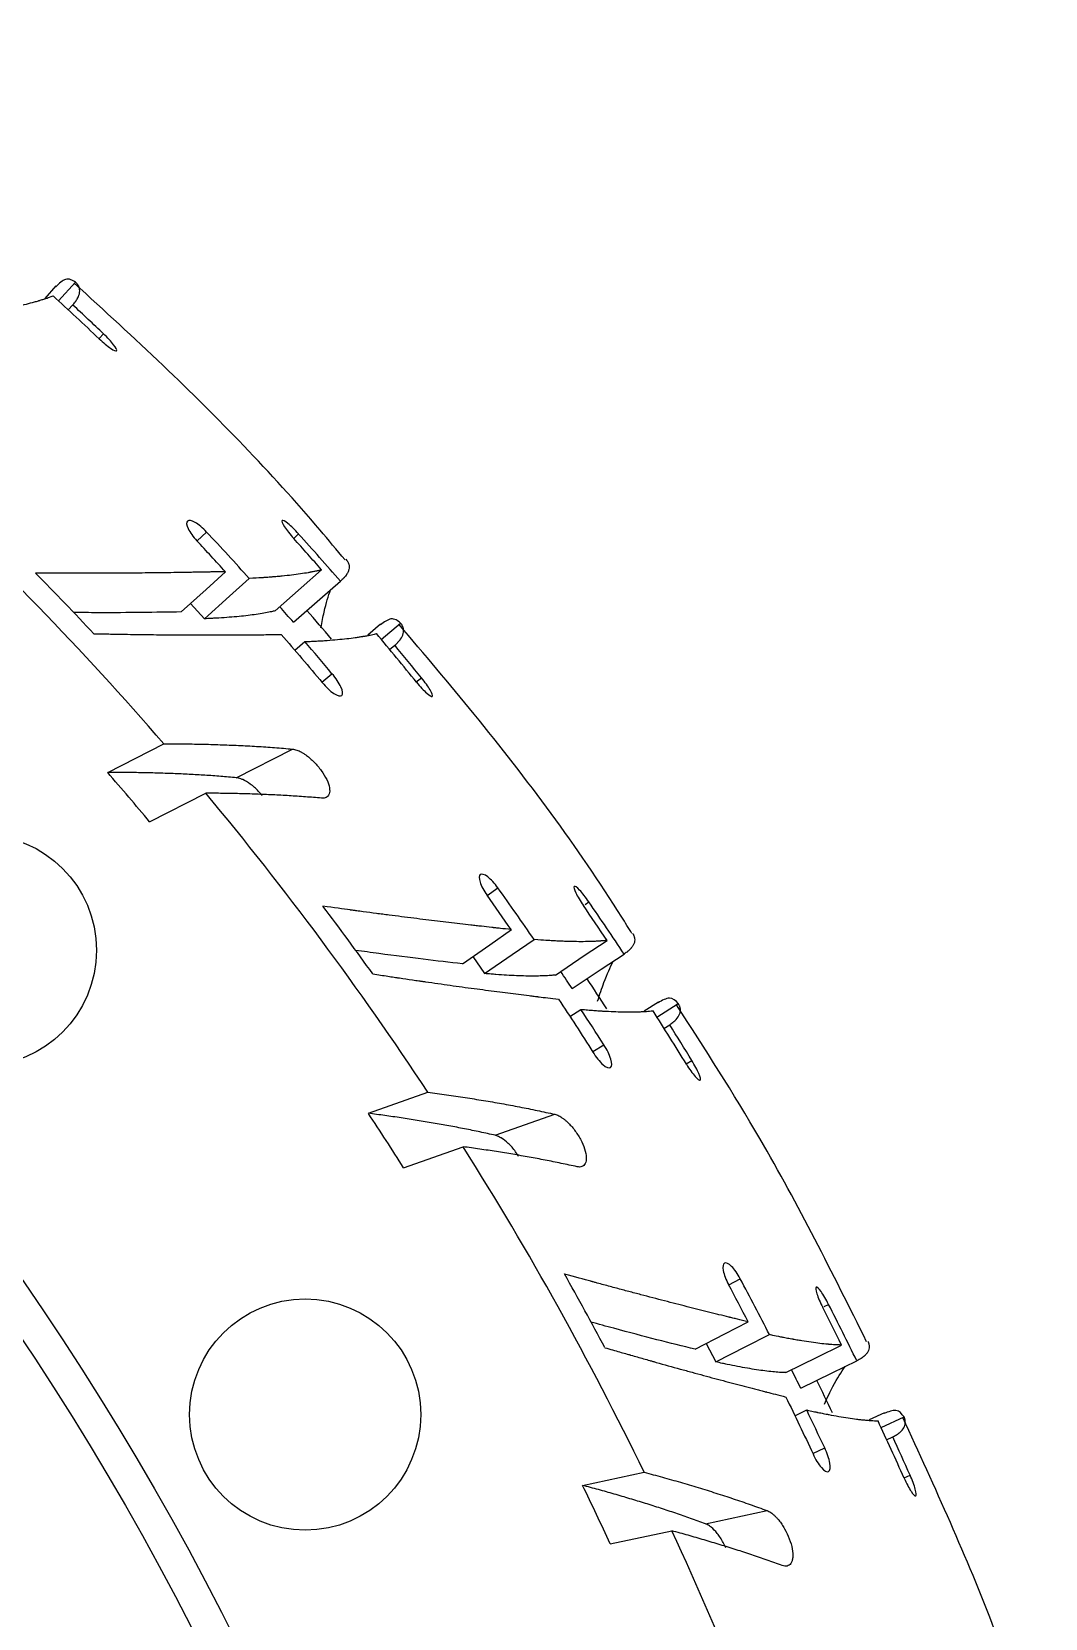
# Model space of a CAD drawing. Header units: millimetres. Extents: x 0 to 594, y 0 to 420.
# Drawn here: x 500.94 to 525.05, y 241.27 to 279 of the extents above; entities that cross this region are included whole.
import ezdxf

# ---------------------------------------------------------------- set-up
doc = ezdxf.new("R2010")
doc.units = ezdxf.units.MM

msp = doc.modelspace()

# ---------------------------------------------------------------- linework, layer by layer
at = {"color": 7, "linetype": 'Continuous', "lineweight": 25}
for p, q in [((501.514, 272.953), (501.245, 272.658)), ((501.805, 272.383), (501.915, 272.501)), ((504.717, 265.402), (505.05, 265.038)), ((509.239, 264.907), (508.934, 264.65)), ((507.197, 264.291), (507.434, 264.494)), ((509.453, 264.304), (509.577, 264.407)), ((507.843, 263.532), (508.081, 263.732)), ((502.744, 261.382), (504.081, 262.063)), ((505.804, 261.258), (507.141, 261.939)), ((503.743, 260.207), (505.079, 260.888)), ((511.429, 257.002), (511.712, 256.598)), ((515.848, 255.922), (515.511, 255.707)), ((513.743, 255.577), (514.004, 255.748)), ((515.981, 255.296), (516.118, 255.382)), ((514.288, 254.744), (514.546, 254.908)), ((508.948, 253.275), (510.362, 253.775)), ((511.966, 252.752), (513.38, 253.253)), ((509.785, 251.98), (511.199, 252.48)), ((516.987, 247.799), (517.215, 247.362)), ((519.095, 246.084), (519.377, 246.219)), ((521.227, 246.151), (520.866, 245.982)), ((519.523, 245.184), (519.804, 245.316)), ((521.278, 245.513), (521.424, 245.58)), ((514.041, 244.427), (515.509, 244.739)), ((516.965, 243.515), (518.432, 243.827)), ((514.701, 243.034), (516.169, 243.346))]:
    msp.add_line(p, q, dxfattribs=at)
at = {"color": 8, "linetype": 'Continuous', "lineweight": 25}
for p, q in [((501.574, 272.598), (501.981, 273.04)), ((502.538, 271.705), (502.644, 271.817)), ((504.871, 266.888), (505.098, 267.101)), ((507.17, 266.948), (507.288, 267.054)), ((509.252, 264.547), (509.714, 264.933)), ((510.088, 263.534), (510.211, 263.633)), ((511.775, 258.456), (512.029, 258.637)), ((514.104, 258.244), (514.193, 258.305)), ((515.814, 255.564), (516.322, 255.886)), ((516.51, 254.449), (516.645, 254.532)), ((517.52, 249.195), (517.795, 249.342)), ((519.795, 248.677), (519.898, 248.729)), ((521.147, 245.8), (521.692, 246.053)), ((521.696, 244.606), (521.836, 244.669))]:
    msp.add_line(p, q, dxfattribs=at)
at = {"color": 7, "linetype": 'Continuous', "lineweight": 25, "flags": 128}
for points in [[(504.496, 265.2), (505.084, 265.736), (505.545, 266.157)], [(506.726, 265.224), (507.347, 265.771), (507.835, 266.201)], [(505.05, 265.038), (505.645, 265.574), (506.113, 265.996)], [(507.163, 264.957), (507.79, 265.502), (508.282, 265.931)], [(511.184, 256.832), (511.836, 257.286), (512.349, 257.644)], [(511.712, 256.598), (512.372, 257.052), (512.89, 257.409)], [(513.398, 256.564), (514.085, 257.026), (514.625, 257.388)], [(513.796, 256.242), (514.488, 256.701), (515.033, 257.062)], [(516.721, 247.662), (517.428, 248.027), (517.983, 248.315)], [(517.215, 247.362), (517.928, 247.726), (518.489, 248.012)], [(518.882, 247.108), (519.623, 247.476), (520.206, 247.764)], [(519.234, 246.736), (519.981, 247.101), (520.568, 247.387)]]:
    msp.add_lwpolyline(points, dxfattribs=at)
at = {"color": 7, "linetype": 'Continuous', "lineweight": 25}
for centre, radius in [((444, 210), 69), ((444, 210), 68.2), ((499.728, 257.153), 2.75), ((507.443, 246.11), 2.75)]:
    msp.add_circle(centre, radius, dxfattribs=at)
for centre, radius, start, end in [((444, 210), 85.05, 46.503, 47.51354), ((444, 210), 85.208, 46.50855, 47.181), ((444, 210), 79.5, 40.91045, 47.29934), ((444, 210), 83.315, 42.37917, 43.06687), ((444, 210), 83.627, 42.03519, 43.06289), ((444, 210), 85.05, 41.36091, 42.0346), ((444, 210), 85.208, 41.02588, 42.03454), ((444, 210), 80.015, 43.11088, 44.54301), ((444, 210), 83.724, 41.02588, 41.36092), ((444, 210), 84.15, 40.41531, 41.0261), ((444, 210), 85.05, 39.003, 40.01354), ((444, 210), 83.627, 39.97978, 40.66492), ((444, 210), 85.208, 39.00855, 39.681), ((442.663, 209.319), 79.5, 39.79934, 40.91045), ((444, 210), 79.5, 33.41045, 39.79934), ((444, 210), 83.627, 34.53519, 35.56289), ((444, 210), 80.015, 35.61088, 37.04301), ((444, 210), 83.315, 34.87917, 35.56687), ((444, 210), 85.05, 33.86091, 34.5346), ((444, 210), 85.208, 33.52588, 34.53454), ((444, 210), 83.724, 33.52588, 33.86092), ((444, 210), 84.15, 32.9436, 33.52555), ((444, 210), 83.627, 32.47978, 33.16492), ((444, 210), 85.05, 31.503, 32.51354), ((444, 210), 85.208, 31.50855, 32.181), ((442.586, 209.499), 79.5, 32.29934, 33.41045), ((444, 210), 79.5, 25.91045, 32.29934), ((444, 210), 80.015, 28.11088, 29.54301), ((444, 210), 83.315, 27.37917, 28.06687), ((444, 210), 83.627, 27.03519, 28.06289), ((444, 210), 85.208, 26.02588, 27.03454), ((444, 210), 85.05, 26.36091, 27.0346), ((444, 210), 83.724, 26.02588, 26.36092), ((444, 210), 84.15, 25.4438, 26.02542), ((444, 210), 83.627, 24.97978, 25.66492), ((444, 210), 85.05, 24.003, 25.01354), ((444, 210), 85.208, 24.00855, 24.681), ((442.533, 209.688), 79.5, 24.79934, 25.91045), ((444, 210), 79.5, 18.41045, 24.79934)]:
    msp.add_arc(centre, radius, start, end, dxfattribs=at)
for points, knots in [([(501.981, 273.04), (501.904, 273.088), (501.761, 273.176), (501.59, 273.012), (501.512, 272.936)], [0, 0, 0, 0, 0.538811, 1, 1, 1, 1]), ([(501.915, 272.501), (501.93, 272.519), (501.943, 272.535), (501.959, 272.555), (501.966, 272.564), (501.973, 272.573), (501.976, 272.577), (501.978, 272.579), (501.978, 272.58), (501.979, 272.581), (501.988, 272.594), (502.001, 272.613), (502.015, 272.636), (502.02, 272.645), (502.024, 272.652), (502.026, 272.656), (502.055, 272.709), (502.071, 272.757), (502.079, 272.824), (502.079, 272.857), (502.073, 272.894), (502.067, 272.912), (502.065, 272.919), (502.063, 272.924), (502.062, 272.927), (502.057, 272.94), (502.05, 272.955), (502.04, 272.971), (502.035, 272.979), (502.032, 272.983), (502.031, 272.985), (502.03, 272.986), (502.03, 272.986), (502.02, 272.999), (502.005, 273.018), (501.981, 273.04)], [0, 0, 0, 0, 0.0625, 0.0625, 0.09375, 0.109375, 0.117187, 0.121094, 0.121094, 0.125, 0.125, 0.1875, 0.21875, 0.234375, 0.234375, 0.25, 0.25, 0.5, 0.5, 0.625, 0.6875, 0.71875, 0.734375, 0.734375, 0.75, 0.75, 0.8125, 0.84375, 0.859375, 0.867187, 0.871094, 0.871094, 0.875, 0.875, 1, 1, 1, 1]), ([(508.393, 266.436), (508.196, 266.673), (506.845, 268.299), (504.7, 270.505), (502.662, 272.367), (501.956, 273.013)], [0, 0, 0, 0, 0.100661, 0.68827, 1, 1, 1, 1]), ([(499.778, 272.308), (499.838, 272.319), (499.891, 272.328), (499.959, 272.34), (499.99, 272.346), (500.022, 272.352), (500.036, 272.354), (500.042, 272.355), (500.046, 272.356), (500.047, 272.356), (500.092, 272.365), (500.155, 272.377), (500.229, 272.392), (500.261, 272.398), (500.283, 272.402), (500.294, 272.405), (500.468, 272.441), (500.62, 272.475), (500.828, 272.527), (500.928, 272.553), (501.036, 272.583), (501.088, 272.599), (501.11, 272.605), (501.125, 272.61), (501.132, 272.612), (501.169, 272.623), (501.212, 272.636), (501.258, 272.652), (501.28, 272.659), (501.291, 272.663), (501.295, 272.664), (501.298, 272.665), (501.3, 272.666), (501.336, 272.679), (501.385, 272.697), (501.444, 272.719)], [0, 0, 0, 0, 0.0625, 0.0625, 0.09375, 0.109375, 0.117187, 0.121094, 0.121094, 0.125, 0.125, 0.1875, 0.21875, 0.234375, 0.234375, 0.25, 0.25, 0.5, 0.5, 0.625, 0.6875, 0.71875, 0.734375, 0.734375, 0.75, 0.75, 0.8125, 0.84375, 0.859375, 0.867187, 0.871094, 0.871094, 0.875, 0.875, 1, 1, 1, 1]), ([(502.541, 271.696), (502.638, 271.605), (502.736, 271.524), (502.892, 271.418), (502.943, 271.397), (502.97, 271.43), (502.944, 271.482), (502.827, 271.632), (502.74, 271.726), (502.644, 271.817)], [0, 0, 0, 0, 0.25, 0.25, 0.5, 0.5, 0.75, 0.75, 1, 1, 1, 1]), ([(505.098, 267.101), (505.007, 267.198), (504.909, 267.279), (504.739, 267.377), (504.673, 267.39), (504.611, 267.335), (504.617, 267.27), (504.701, 267.093), (504.776, 266.989), (504.867, 266.892)], [0, 0, 0, 0, 0.25, 0.25, 0.5, 0.5, 0.75, 0.75, 1, 1, 1, 1]), ([(507.288, 267.054), (507.198, 267.152), (507.108, 267.241), (506.961, 267.361), (506.911, 267.387), (506.88, 267.359), (506.9, 267.306), (507.003, 267.147), (507.082, 267.046), (507.17, 266.948)], [0, 0, 0, 0, 0.25, 0.25, 0.5, 0.5, 0.75, 0.75, 1, 1, 1, 1]), ([(508.413, 266.452), (508.424, 266.44), (508.432, 266.429), (508.443, 266.414), (508.447, 266.407), (508.451, 266.4), (508.453, 266.397), (508.454, 266.396), (508.455, 266.395), (508.455, 266.395), (508.46, 266.385), (508.468, 266.37), (508.474, 266.352), (508.477, 266.344), (508.479, 266.339), (508.479, 266.336), (508.491, 266.293), (508.491, 266.25), (508.475, 266.185), (508.463, 266.152), (508.441, 266.112), (508.428, 266.092), (508.422, 266.084), (508.418, 266.078), (508.417, 266.075), (508.406, 266.06), (508.392, 266.042), (508.375, 266.022), (508.366, 266.012), (508.361, 266.007), (508.359, 266.005), (508.358, 266.004), (508.357, 266.003), (508.342, 265.986), (508.318, 265.963), (508.282, 265.931)], [0, 0, 0, 0, 0.0625, 0.0625, 0.09375, 0.109375, 0.117188, 0.121094, 0.121094, 0.125, 0.125, 0.1875, 0.21875, 0.234375, 0.234375, 0.25, 0.25, 0.5, 0.5, 0.625, 0.6875, 0.71875, 0.734375, 0.734375, 0.75, 0.75, 0.8125, 0.84375, 0.859375, 0.867187, 0.871094, 0.871094, 0.875, 0.875, 1, 1, 1, 1]), ([(505.545, 266.157), (505.45, 266.156), (505.362, 266.154), (505.244, 266.151), (505.189, 266.15), (505.13, 266.149), (505.102, 266.148), (505.088, 266.148), (505.083, 266.148), (505.079, 266.148), (505.077, 266.148), (504.996, 266.146), (504.874, 266.144), (504.748, 266.142), (504.662, 266.14), (504.619, 266.139), (504.404, 266.136), (504.14, 266.132), (503.867, 266.129), (503.682, 266.127), (503.59, 266.126), (503.305, 266.123), (503.013, 266.121), (502.665, 266.12), (502.513, 266.12), (502.412, 266.12), (502.362, 266.12), (502.205, 266.12), (502.048, 266.12), (501.865, 266.12), (501.773, 266.121), (501.727, 266.121), (501.707, 266.121), (501.694, 266.121), (501.686, 266.121), (501.511, 266.122), (501.294, 266.125), (501.028, 266.126)], [0, 0, 0, 0, 0.0625, 0.0625, 0.09375, 0.109375, 0.117188, 0.121094, 0.123047, 0.123047, 0.125, 0.125, 0.1875, 0.21875, 0.21875, 0.25, 0.25, 0.375, 0.4375, 0.4375, 0.5, 0.5, 0.625, 0.6875, 0.71875, 0.71875, 0.75, 0.75, 0.8125, 0.84375, 0.859375, 0.867188, 0.871094, 0.871094, 0.875, 0.875, 1, 1, 1, 1]), ([(507.835, 266.201), (507.804, 266.194), (507.776, 266.187), (507.738, 266.178), (507.72, 266.174), (507.702, 266.17), (507.694, 266.168), (507.69, 266.167), (507.688, 266.167), (507.687, 266.167), (507.66, 266.161), (507.62, 266.153), (507.57, 266.144), (507.547, 266.14), (507.532, 266.137), (507.524, 266.135), (507.397, 266.113), (507.265, 266.094), (507.05, 266.068), (506.937, 266.056), (506.797, 266.043), (506.726, 266.036), (506.695, 266.034), (506.674, 266.032), (506.664, 266.031), (506.609, 266.027), (506.543, 266.022), (506.467, 266.016), (506.429, 266.014), (506.41, 266.013), (506.402, 266.012), (506.397, 266.012), (506.393, 266.011), (506.328, 266.007), (506.236, 266.003), (506.113, 265.996)], [0, 0, 0, 0, 0.0625, 0.0625, 0.09375, 0.109375, 0.117187, 0.121094, 0.121094, 0.125, 0.125, 0.1875, 0.21875, 0.234375, 0.234375, 0.25, 0.25, 0.5, 0.5, 0.625, 0.6875, 0.71875, 0.734375, 0.734375, 0.75, 0.75, 0.8125, 0.84375, 0.859375, 0.867187, 0.871094, 0.871094, 0.875, 0.875, 1, 1, 1, 1]), ([(507.819, 264.825), (507.844, 264.955), (507.918, 265.35), (507.996, 265.576), (508.048, 265.727)], [0, 0, 0, 0, 0.328413, 1, 1, 1, 1]), ([(504.496, 265.2), (503.883, 265.19), (503.127, 265.177), (502.122, 265.184), (501.932, 265.185)], [0, 0, 0, 0, 0.810117, 1, 1, 1, 1]), ([(506.726, 265.224), (506.699, 265.218), (506.652, 265.208), (506.552, 265.185), (506.364, 265.152), (506.044, 265.107), (505.664, 265.073), (505.374, 265.053), (505.195, 265.045), (505.103, 265.04), (505.05, 265.038)], [0, 0, 0, 0, 0.072316, 0.124787, 0.249627, 0.499467, 0.749581, 0.874752, 0.92813, 1, 1, 1, 1]), ([(509.714, 264.933), (509.643, 264.99), (509.513, 265.096), (509.322, 264.956), (509.235, 264.891)], [0, 0, 0, 0, 0.538811, 1, 1, 1, 1]), ([(509.577, 264.407), (509.595, 264.423), (509.61, 264.437), (509.628, 264.455), (509.637, 264.463), (509.645, 264.471), (509.648, 264.475), (509.65, 264.476), (509.651, 264.477), (509.651, 264.478), (509.662, 264.489), (509.677, 264.507), (509.694, 264.527), (509.701, 264.536), (509.705, 264.542), (509.708, 264.546), (509.743, 264.595), (509.766, 264.64), (509.783, 264.706), (509.787, 264.738), (509.785, 264.776), (509.782, 264.794), (509.781, 264.802), (509.78, 264.807), (509.779, 264.81), (509.776, 264.823), (509.77, 264.839), (509.763, 264.857), (509.759, 264.865), (509.757, 264.869), (509.756, 264.871), (509.755, 264.872), (509.755, 264.873), (509.747, 264.887), (509.735, 264.908), (509.714, 264.933)], [0, 0, 0, 0, 0.0625, 0.0625, 0.09375, 0.109375, 0.117188, 0.121094, 0.121094, 0.125, 0.125, 0.1875, 0.21875, 0.234375, 0.234375, 0.25, 0.25, 0.5, 0.5, 0.625, 0.6875, 0.71875, 0.734375, 0.734375, 0.75, 0.75, 0.8125, 0.84375, 0.859375, 0.867188, 0.871094, 0.871094, 0.875, 0.875, 1, 1, 1, 1]), ([(515.218, 257.554), (515.138, 257.682), (514.008, 259.502), (512.166, 261.97), (510.277, 264.195), (509.677, 264.903)], [0, 0, 0, 0, 0.049083, 0.697862, 1, 1, 1, 1]), ([(502.413, 264.683), (502.546, 264.681), (502.666, 264.678), (502.827, 264.675), (502.903, 264.673), (502.983, 264.672), (503.021, 264.671), (503.037, 264.671), (503.048, 264.67), (503.052, 264.67), (503.161, 264.669), (503.316, 264.666), (503.498, 264.664), (503.576, 264.663), (503.628, 264.662), (503.655, 264.662), (503.882, 264.659), (504.18, 264.656), (504.47, 264.655), (504.662, 264.654), (504.758, 264.654), (505.037, 264.653), (505.219, 264.653), (505.575, 264.654), (505.748, 264.654), (506.004, 264.656), (506.129, 264.657), (506.271, 264.658), (506.342, 264.658), (506.376, 264.659), (506.391, 264.659), (506.401, 264.659), (506.407, 264.659), (506.532, 264.66), (506.689, 264.663), (506.875, 264.664)], [0, 0, 0, 0, 0.0625, 0.0625, 0.09375, 0.109375, 0.117188, 0.121094, 0.121094, 0.125, 0.125, 0.1875, 0.21875, 0.234375, 0.234375, 0.25, 0.25, 0.375, 0.4375, 0.4375, 0.5, 0.5, 0.625, 0.625, 0.75, 0.75, 0.8125, 0.84375, 0.859375, 0.867187, 0.871094, 0.871094, 0.875, 0.875, 1, 1, 1, 1]), ([(507.434, 264.494), (507.495, 264.497), (507.548, 264.5), (507.617, 264.503), (507.649, 264.504), (507.681, 264.506), (507.696, 264.507), (507.702, 264.507), (507.706, 264.507), (507.707, 264.507), (507.752, 264.51), (507.816, 264.513), (507.892, 264.518), (507.925, 264.521), (507.946, 264.522), (507.958, 264.523), (508.135, 264.536), (508.29, 264.55), (508.503, 264.574), (508.605, 264.587), (508.717, 264.603), (508.771, 264.611), (508.793, 264.615), (508.808, 264.618), (508.816, 264.619), (508.854, 264.625), (508.898, 264.633), (508.946, 264.642), (508.969, 264.646), (508.98, 264.649), (508.985, 264.65), (508.988, 264.65), (508.99, 264.651), (509.027, 264.658), (509.077, 264.671), (509.139, 264.685)], [0, 0, 0, 0, 0.0625, 0.0625, 0.09375, 0.109375, 0.117187, 0.121094, 0.121094, 0.125, 0.125, 0.1875, 0.21875, 0.234375, 0.234375, 0.25, 0.25, 0.5, 0.5, 0.625, 0.6875, 0.71875, 0.734375, 0.734375, 0.75, 0.75, 0.8125, 0.84375, 0.859375, 0.867188, 0.871094, 0.871094, 0.875, 0.875, 1, 1, 1, 1]), ([(507.85, 263.524), (507.937, 263.415), (508.037, 263.319), (508.213, 263.202), (508.282, 263.186), (508.345, 263.245), (508.338, 263.318), (508.25, 263.513), (508.173, 263.628), (508.081, 263.732)], [0, 0, 0, 0, 0.25, 0.25, 0.5, 0.5, 0.75, 0.75, 1, 1, 1, 1]), ([(510.094, 263.527), (510.178, 263.424), (510.264, 263.331), (510.405, 263.205), (510.453, 263.178), (510.484, 263.207), (510.465, 263.262), (510.368, 263.426), (510.294, 263.53), (510.211, 263.633)], [0, 0, 0, 0, 0.25, 0.25, 0.5, 0.5, 0.75, 0.75, 1, 1, 1, 1]), ([(504.081, 262.063), (504.231, 262.063), (504.532, 262.063), (504.978, 262.056), (505.42, 262.044), (505.858, 262.027), (506.291, 262.004), (506.72, 261.975), (507, 261.951), (507.141, 261.939)], [0, 0, 0, 0, 0.139796, 0.280617, 0.42246, 0.565322, 0.7092, 0.854092, 1, 1, 1, 1]), ([(507.141, 261.939), (507.157, 261.936), (507.189, 261.932), (507.241, 261.917), (507.296, 261.896), (507.352, 261.867), (507.412, 261.831), (507.483, 261.782), (507.566, 261.716), (507.688, 261.601), (507.834, 261.43), (507.967, 261.209), (508.022, 261.042), (508.029, 260.935), (508.016, 260.87), (507.989, 260.818), (507.959, 260.799), (507.944, 260.789)], [0, 0, 0, 0, 0.042923, 0.084781, 0.125996, 0.16701, 0.208273, 0.250222, 0.312972, 0.375441, 0.499538, 0.624102, 0.749015, 0.810998, 0.874566, 0.936997, 1, 1, 1, 1]), ([(505.804, 261.258), (505.681, 261.268), (505.436, 261.29), (505.061, 261.316), (504.683, 261.338), (504.302, 261.355), (503.917, 261.368), (503.529, 261.377), (503.139, 261.382), (502.876, 261.382), (502.744, 261.382)], [0, 0, 0, 0, 0.127806, 0.254811, 0.381017, 0.506422, 0.631025, 0.754824, 0.877816, 1, 1, 1, 1]), ([(506.42, 260.831), (506.391, 260.866), (506.304, 260.974), (506.139, 261.113), (506.014, 261.188), (505.954, 261.215), (505.938, 261.222), (505.884, 261.244), (505.839, 261.251), (505.804, 261.258)], [0, 0, 0, 0, 0.141679, 0.439182, 0.718392, 0.726361, 0.742125, 0.79703, 1, 1, 1, 1]), ([(507.831, 260.771), (507.704, 260.782), (507.451, 260.803), (507.063, 260.828), (506.673, 260.85), (506.279, 260.866), (505.883, 260.878), (505.483, 260.886), (505.214, 260.887), (505.079, 260.888)], [0, 0, 0, 0, 0.145843, 0.290693, 0.434549, 0.57741, 0.719274, 0.860139, 1, 1, 1, 1]), ([(512.029, 258.637), (511.951, 258.745), (511.865, 258.839), (511.708, 258.959), (511.645, 258.98), (511.576, 258.933), (511.574, 258.868), (511.634, 258.682), (511.695, 258.568), (511.772, 258.461)], [0, 0, 0, 0, 0.25, 0.25, 0.5, 0.5, 0.75, 0.75, 1, 1, 1, 1]), ([(514.193, 258.305), (514.118, 258.414), (514.039, 258.514), (513.909, 258.652), (513.863, 258.685), (513.829, 258.661), (513.842, 258.606), (513.923, 258.434), (513.988, 258.324), (514.063, 258.215)], [0, 0, 0, 0, 0.25, 0.25, 0.5, 0.5, 0.75, 0.75, 1, 1, 1, 1]), ([(512.349, 257.644), (512.254, 257.655), (512.167, 257.664), (512.05, 257.677), (511.994, 257.683), (511.936, 257.689), (511.908, 257.692), (511.894, 257.694), (511.889, 257.694), (511.885, 257.695), (511.884, 257.695), (511.802, 257.704), (511.681, 257.718), (511.556, 257.732), (511.471, 257.742), (511.428, 257.747), (511.215, 257.771), (510.952, 257.802), (510.681, 257.834), (510.498, 257.856), (510.406, 257.867), (510.123, 257.902), (509.834, 257.938), (509.488, 257.983), (509.338, 258.002), (509.237, 258.015), (509.188, 258.022), (509.033, 258.042), (508.877, 258.063), (508.695, 258.087), (508.604, 258.1), (508.558, 258.106), (508.539, 258.108), (508.526, 258.11), (508.518, 258.111), (508.344, 258.135), (508.13, 258.166), (507.866, 258.202)], [0, 0, 0, 0, 0.0625, 0.0625, 0.09375, 0.109375, 0.117187, 0.121094, 0.123047, 0.123047, 0.125, 0.125, 0.1875, 0.21875, 0.21875, 0.25, 0.25, 0.375, 0.4375, 0.4375, 0.5, 0.5, 0.625, 0.6875, 0.71875, 0.71875, 0.75, 0.75, 0.8125, 0.84375, 0.859375, 0.867187, 0.871094, 0.871094, 0.875, 0.875, 1, 1, 1, 1]), ([(514.625, 257.388), (514.593, 257.385), (514.564, 257.382), (514.525, 257.378), (514.508, 257.376), (514.489, 257.375), (514.48, 257.374), (514.477, 257.374), (514.474, 257.373), (514.474, 257.373), (514.446, 257.371), (514.406, 257.369), (514.354, 257.366), (514.331, 257.365), (514.316, 257.364), (514.308, 257.364), (514.179, 257.358), (514.046, 257.356), (513.828, 257.359), (513.715, 257.361), (513.575, 257.366), (513.503, 257.37), (513.472, 257.371), (513.451, 257.372), (513.441, 257.373), (513.386, 257.375), (513.32, 257.379), (513.244, 257.383), (513.206, 257.386), (513.187, 257.387), (513.179, 257.388), (513.174, 257.388), (513.171, 257.388), (513.105, 257.393), (513.013, 257.4), (512.89, 257.409)], [0, 0, 0, 0, 0.0625, 0.0625, 0.09375, 0.109375, 0.117187, 0.121094, 0.121094, 0.125, 0.125, 0.1875, 0.21875, 0.234375, 0.234375, 0.25, 0.25, 0.5, 0.5, 0.625, 0.6875, 0.71875, 0.734375, 0.734375, 0.75, 0.75, 0.8125, 0.84375, 0.859375, 0.867188, 0.871094, 0.871094, 0.875, 0.875, 1, 1, 1, 1]), ([(515.231, 257.562), (515.24, 257.548), (515.247, 257.536), (515.255, 257.52), (515.258, 257.513), (515.262, 257.505), (515.263, 257.502), (515.264, 257.5), (515.264, 257.499), (515.264, 257.499), (515.269, 257.488), (515.274, 257.473), (515.278, 257.454), (515.28, 257.446), (515.281, 257.441), (515.281, 257.438), (515.287, 257.393), (515.282, 257.351), (515.257, 257.289), (515.24, 257.257), (515.214, 257.221), (515.199, 257.203), (515.192, 257.195), (515.187, 257.19), (515.185, 257.188), (515.172, 257.174), (515.156, 257.158), (515.136, 257.14), (515.126, 257.132), (515.121, 257.127), (515.119, 257.125), (515.117, 257.124), (515.116, 257.123), (515.099, 257.109), (515.072, 257.089), (515.033, 257.062)], [0, 0, 0, 0, 0.0625, 0.0625, 0.09375, 0.109375, 0.117187, 0.121094, 0.121094, 0.125, 0.125, 0.1875, 0.21875, 0.234375, 0.234375, 0.25, 0.25, 0.5, 0.5, 0.625, 0.6875, 0.71875, 0.734375, 0.734375, 0.75, 0.75, 0.8125, 0.84375, 0.859375, 0.867188, 0.871094, 0.871094, 0.875, 0.875, 1, 1, 1, 1]), ([(511.184, 256.832), (510.575, 256.901), (509.823, 256.987), (508.828, 257.125), (508.639, 257.151)], [0, 0, 0, 0, 0.810117, 1, 1, 1, 1]), ([(513.397, 256.564), (513.37, 256.562), (513.322, 256.558), (513.22, 256.548), (513.029, 256.54), (512.707, 256.537), (512.324, 256.553), (512.034, 256.572), (511.856, 256.587), (511.765, 256.594), (511.712, 256.598)], [0, 0, 0, 0, 0.072316, 0.124787, 0.249627, 0.499467, 0.749581, 0.874752, 0.92813, 1, 1, 1, 1]), ([(514.401, 255.942), (514.452, 256.098), (514.587, 256.512), (514.702, 256.745), (514.774, 256.89)], [0, 0, 0, 0, 0.376351, 1, 1, 1, 1]), ([(509.051, 256.591), (509.182, 256.571), (509.301, 256.553), (509.46, 256.529), (509.535, 256.517), (509.615, 256.505), (509.652, 256.499), (509.668, 256.497), (509.679, 256.495), (509.683, 256.495), (509.791, 256.479), (509.944, 256.456), (510.124, 256.43), (510.201, 256.419), (510.253, 256.412), (510.279, 256.408), (510.504, 256.375), (510.799, 256.334), (511.087, 256.294), (511.277, 256.268), (511.372, 256.256), (511.648, 256.219), (511.829, 256.195), (512.182, 256.149), (512.353, 256.127), (512.607, 256.095), (512.732, 256.08), (512.873, 256.062), (512.943, 256.054), (512.977, 256.049), (512.992, 256.048), (513.002, 256.046), (513.008, 256.046), (513.132, 256.03), (513.287, 256.013), (513.473, 255.989)], [0, 0, 0, 0, 0.0625, 0.0625, 0.09375, 0.109375, 0.117187, 0.121094, 0.121094, 0.125, 0.125, 0.1875, 0.21875, 0.234375, 0.234375, 0.25, 0.25, 0.375, 0.4375, 0.4375, 0.5, 0.5, 0.625, 0.625, 0.75, 0.75, 0.8125, 0.84375, 0.859375, 0.867187, 0.871094, 0.871094, 0.875, 0.875, 1, 1, 1, 1]), ([(516.322, 255.886), (516.259, 255.952), (516.144, 256.074), (515.937, 255.959), (515.841, 255.906)], [0, 0, 0, 0, 0.538811, 1, 1, 1, 1]), ([(516.118, 255.382), (516.138, 255.395), (516.154, 255.407), (516.175, 255.423), (516.184, 255.429), (516.193, 255.437), (516.197, 255.44), (516.199, 255.441), (516.2, 255.442), (516.2, 255.442), (516.213, 255.453), (516.23, 255.468), (516.249, 255.486), (516.257, 255.494), (516.262, 255.5), (516.265, 255.502), (516.307, 255.547), (516.335, 255.589), (516.36, 255.651), (516.369, 255.683), (516.372, 255.72), (516.372, 255.739), (516.371, 255.747), (516.371, 255.752), (516.37, 255.755), (516.369, 255.769), (516.366, 255.785), (516.36, 255.803), (516.357, 255.812), (516.356, 255.817), (516.355, 255.819), (516.355, 255.82), (516.354, 255.821), (516.349, 255.836), (516.339, 255.858), (516.322, 255.886)], [0, 0, 0, 0, 0.0625, 0.0625, 0.09375, 0.109375, 0.117187, 0.121094, 0.121094, 0.125, 0.125, 0.1875, 0.21875, 0.234375, 0.234375, 0.25, 0.25, 0.5, 0.5, 0.625, 0.6875, 0.71875, 0.734375, 0.734375, 0.75, 0.75, 0.8125, 0.84375, 0.859375, 0.867187, 0.871094, 0.871094, 0.875, 0.875, 1, 1, 1, 1]), ([(520.803, 247.844), (519.99, 249.473), (518.619, 252.223), (516.955, 254.805), (516.276, 255.857)], [0, 0, 0, 0, 0.592491, 1, 1, 1, 1]), ([(514.004, 255.748), (514.065, 255.743), (514.118, 255.739), (514.187, 255.733), (514.218, 255.73), (514.25, 255.727), (514.265, 255.726), (514.271, 255.726), (514.275, 255.725), (514.277, 255.725), (514.322, 255.722), (514.386, 255.717), (514.461, 255.712), (514.494, 255.71), (514.516, 255.709), (514.527, 255.708), (514.705, 255.698), (514.861, 255.692), (515.075, 255.688), (515.178, 255.687), (515.29, 255.689), (515.345, 255.69), (515.368, 255.691), (515.383, 255.691), (515.39, 255.691), (515.429, 255.693), (515.474, 255.695), (515.522, 255.697), (515.546, 255.699), (515.557, 255.7), (515.562, 255.7), (515.565, 255.7), (515.567, 255.7), (515.605, 255.703), (515.657, 255.709), (515.72, 255.714)], [0, 0, 0, 0, 0.0625, 0.0625, 0.09375, 0.109375, 0.117187, 0.121094, 0.121094, 0.125, 0.125, 0.1875, 0.21875, 0.234375, 0.234375, 0.25, 0.25, 0.5, 0.5, 0.625, 0.6875, 0.71875, 0.734375, 0.734375, 0.75, 0.75, 0.8125, 0.84375, 0.859375, 0.867187, 0.871094, 0.871094, 0.875, 0.875, 1, 1, 1, 1]), ([(514.29, 254.732), (514.362, 254.612), (514.448, 254.505), (514.608, 254.365), (514.674, 254.34), (514.745, 254.391), (514.747, 254.464), (514.685, 254.669), (514.624, 254.793), (514.546, 254.908)], [0, 0, 0, 0, 0.25, 0.25, 0.5, 0.5, 0.75, 0.75, 1, 1, 1, 1]), ([(516.515, 254.442), (516.585, 254.329), (516.658, 254.225), (516.781, 254.083), (516.826, 254.05), (516.86, 254.074), (516.848, 254.131), (516.774, 254.306), (516.714, 254.419), (516.645, 254.532)], [0, 0, 0, 0, 0.25, 0.25, 0.5, 0.5, 0.75, 0.75, 1, 1, 1, 1]), ([(510.362, 253.775), (510.511, 253.756), (510.81, 253.716), (511.251, 253.651), (511.688, 253.582), (512.119, 253.508), (512.546, 253.428), (512.968, 253.344), (513.242, 253.283), (513.38, 253.253)], [0, 0, 0, 0, 0.139814, 0.280647, 0.422496, 0.565358, 0.709229, 0.85411, 1, 1, 1, 1]), ([(511.966, 252.752), (511.846, 252.779), (511.605, 252.832), (511.237, 252.907), (510.865, 252.978), (510.489, 253.045), (510.109, 253.108), (509.726, 253.167), (509.34, 253.223), (509.079, 253.257), (508.948, 253.275)], [0, 0, 0, 0, 0.127806, 0.254811, 0.381017, 0.506422, 0.631025, 0.754824, 0.877816, 1, 1, 1, 1]), ([(513.38, 253.253), (513.396, 253.248), (513.427, 253.24), (513.477, 253.218), (513.528, 253.19), (513.58, 253.154), (513.634, 253.111), (513.699, 253.053), (513.772, 252.977), (513.879, 252.847), (514.001, 252.658), (514.104, 252.422), (514.136, 252.249), (514.129, 252.142), (514.109, 252.079), (514.075, 252.031), (514.043, 252.016), (514.026, 252.008)], [0, 0, 0, 0, 0.042925, 0.084785, 0.126001, 0.167015, 0.208276, 0.250222, 0.312972, 0.375441, 0.499538, 0.624102, 0.749015, 0.810999, 0.874566, 0.936998, 1, 1, 1, 1]), ([(513.912, 252.005), (513.787, 252.032), (513.539, 252.086), (513.158, 252.162), (512.774, 252.234), (512.386, 252.302), (511.994, 252.365), (511.599, 252.425), (511.332, 252.462), (511.199, 252.48)], [0, 0, 0, 0, 0.145838, 0.290684, 0.434538, 0.5774, 0.719266, 0.860134, 1, 1, 1, 1]), ([(512.52, 252.249), (512.497, 252.287), (512.425, 252.406), (512.279, 252.565), (512.165, 252.656), (512.108, 252.691), (512.094, 252.699), (512.043, 252.728), (512, 252.741), (511.966, 252.752)], [0, 0, 0, 0, 0.141678, 0.43918, 0.718389, 0.726359, 0.742125, 0.797029, 1, 1, 1, 1]), ([(517.983, 248.315), (517.89, 248.338), (517.805, 248.359), (517.691, 248.387), (517.637, 248.4), (517.579, 248.414), (517.552, 248.421), (517.539, 248.424), (517.533, 248.425), (517.53, 248.426), (517.528, 248.426), (517.449, 248.446), (517.331, 248.475), (517.208, 248.506), (517.126, 248.527), (517.083, 248.537), (516.875, 248.589), (516.619, 248.654), (516.354, 248.721), (516.175, 248.767), (516.086, 248.79), (515.81, 248.862), (515.528, 248.935), (515.191, 249.024), (515.044, 249.063), (514.946, 249.089), (514.898, 249.102), (514.747, 249.143), (514.595, 249.183), (514.418, 249.232), (514.329, 249.256), (514.285, 249.268), (514.266, 249.273), (514.253, 249.276), (514.246, 249.278), (514.077, 249.325), (513.868, 249.383), (513.612, 249.453)], [0, 0, 0, 0, 0.0625, 0.0625, 0.09375, 0.109375, 0.117187, 0.121094, 0.123047, 0.123047, 0.125, 0.125, 0.1875, 0.21875, 0.21875, 0.25, 0.25, 0.375, 0.4375, 0.4375, 0.5, 0.5, 0.625, 0.6875, 0.71875, 0.71875, 0.75, 0.75, 0.8125, 0.84375, 0.859375, 0.867188, 0.871094, 0.871094, 0.875, 0.875, 1, 1, 1, 1]), ([(517.795, 249.342), (517.732, 249.459), (517.659, 249.563), (517.519, 249.702), (517.46, 249.731), (517.385, 249.694), (517.374, 249.63), (517.41, 249.437), (517.455, 249.317), (517.517, 249.2)], [0, 0, 0, 0, 0.25, 0.25, 0.5, 0.5, 0.75, 0.75, 1, 1, 1, 1]), ([(519.898, 248.729), (519.837, 248.848), (519.773, 248.957), (519.662, 249.111), (519.62, 249.149), (519.583, 249.13), (519.588, 249.074), (519.647, 248.893), (519.697, 248.776), (519.757, 248.658)], [0, 0, 0, 0, 0.25, 0.25, 0.5, 0.5, 0.75, 0.75, 1, 1, 1, 1]), ([(516.721, 247.662), (516.127, 247.81), (515.393, 247.993), (514.425, 248.26), (514.241, 248.311)], [0, 0, 0, 0, 0.810117, 1, 1, 1, 1]), ([(520.206, 247.764), (520.174, 247.765), (520.145, 247.766), (520.106, 247.767), (520.088, 247.768), (520.07, 247.769), (520.061, 247.769), (520.057, 247.769), (520.055, 247.769), (520.054, 247.769), (520.027, 247.771), (519.986, 247.773), (519.935, 247.778), (519.912, 247.779), (519.897, 247.781), (519.888, 247.781), (519.76, 247.793), (519.628, 247.809), (519.413, 247.839), (519.301, 247.856), (519.163, 247.88), (519.092, 247.892), (519.061, 247.898), (519.04, 247.902), (519.03, 247.903), (518.976, 247.913), (518.911, 247.925), (518.836, 247.94), (518.799, 247.947), (518.781, 247.951), (518.773, 247.953), (518.768, 247.954), (518.764, 247.954), (518.7, 247.967), (518.61, 247.987), (518.489, 248.012)], [0, 0, 0, 0, 0.0625, 0.0625, 0.09375, 0.109375, 0.117187, 0.121094, 0.121094, 0.125, 0.125, 0.1875, 0.21875, 0.234375, 0.234375, 0.25, 0.25, 0.5, 0.5, 0.625, 0.6875, 0.71875, 0.734375, 0.734375, 0.75, 0.75, 0.8125, 0.84375, 0.859375, 0.867188, 0.871094, 0.871094, 0.875, 0.875, 1, 1, 1, 1]), ([(514.576, 247.701), (514.703, 247.665), (514.818, 247.631), (514.973, 247.586), (515.046, 247.565), (515.123, 247.543), (515.16, 247.532), (515.176, 247.528), (515.186, 247.525), (515.189, 247.524), (515.295, 247.494), (515.444, 247.451), (515.619, 247.402), (515.694, 247.381), (515.744, 247.367), (515.77, 247.359), (515.988, 247.298), (516.275, 247.218), (516.555, 247.142), (516.74, 247.091), (516.833, 247.066), (517.102, 246.993), (517.278, 246.946), (517.622, 246.855), (517.789, 246.811), (518.037, 246.746), (518.158, 246.714), (518.296, 246.678), (518.364, 246.661), (518.398, 246.652), (518.412, 246.648), (518.422, 246.646), (518.428, 246.644), (518.549, 246.613), (518.7, 246.576), (518.881, 246.528)], [0, 0, 0, 0, 0.0625, 0.0625, 0.09375, 0.109375, 0.117187, 0.121094, 0.121094, 0.125, 0.125, 0.1875, 0.21875, 0.234375, 0.234375, 0.25, 0.25, 0.375, 0.4375, 0.4375, 0.5, 0.5, 0.625, 0.625, 0.75, 0.75, 0.8125, 0.84375, 0.859375, 0.867187, 0.871094, 0.871094, 0.875, 0.875, 1, 1, 1, 1]), ([(520.829, 247.857), (520.836, 247.843), (520.842, 247.83), (520.848, 247.813), (520.85, 247.805), (520.853, 247.797), (520.854, 247.794), (520.854, 247.792), (520.854, 247.791), (520.854, 247.791), (520.857, 247.78), (520.861, 247.764), (520.862, 247.745), (520.863, 247.737), (520.863, 247.731), (520.863, 247.728), (520.863, 247.683), (520.853, 247.642), (520.82, 247.583), (520.799, 247.554), (520.768, 247.522), (520.751, 247.506), (520.743, 247.499), (520.738, 247.495), (520.735, 247.492), (520.721, 247.481), (520.703, 247.467), (520.681, 247.452), (520.669, 247.444), (520.664, 247.441), (520.661, 247.439), (520.66, 247.438), (520.659, 247.438), (520.64, 247.426), (520.611, 247.41), (520.568, 247.387)], [0, 0, 0, 0, 0.0625, 0.0625, 0.09375, 0.109375, 0.117188, 0.121094, 0.121094, 0.125, 0.125, 0.1875, 0.21875, 0.234375, 0.234375, 0.25, 0.25, 0.5, 0.5, 0.625, 0.6875, 0.71875, 0.734375, 0.734375, 0.75, 0.75, 0.8125, 0.84375, 0.859375, 0.867188, 0.871094, 0.871094, 0.875, 0.875, 1, 1, 1, 1]), ([(518.882, 247.108), (518.854, 247.109), (518.806, 247.111), (518.704, 247.115), (518.514, 247.131), (518.193, 247.171), (517.816, 247.237), (517.531, 247.293), (517.357, 247.331), (517.267, 247.35), (517.215, 247.362)], [0, 0, 0, 0, 0.072316, 0.124787, 0.249627, 0.499467, 0.749581, 0.874752, 0.92813, 1, 1, 1, 1]), ([(519.796, 246.36), (519.866, 246.508), (520.054, 246.901), (520.199, 247.117), (520.289, 247.251)], [0, 0, 0, 0, 0.37634, 1, 1, 1, 1]), ([(519.377, 246.219), (519.436, 246.207), (519.488, 246.195), (519.556, 246.18), (519.587, 246.174), (519.618, 246.167), (519.633, 246.164), (519.639, 246.162), (519.643, 246.162), (519.644, 246.161), (519.688, 246.152), (519.751, 246.139), (519.825, 246.124), (519.857, 246.118), (519.879, 246.114), (519.89, 246.112), (520.065, 246.078), (520.218, 246.052), (520.43, 246.02), (520.532, 246.006), (520.644, 245.993), (520.698, 245.987), (520.721, 245.984), (520.736, 245.983), (520.743, 245.982), (520.782, 245.978), (520.827, 245.974), (520.875, 245.971), (520.898, 245.969), (520.91, 245.969), (520.915, 245.968), (520.918, 245.968), (520.92, 245.968), (520.958, 245.966), (521.01, 245.964), (521.073, 245.962)], [0, 0, 0, 0, 0.0625, 0.0625, 0.09375, 0.109375, 0.117187, 0.121094, 0.121094, 0.125, 0.125, 0.1875, 0.21875, 0.234375, 0.234375, 0.25, 0.25, 0.5, 0.5, 0.625, 0.6875, 0.71875, 0.734375, 0.734375, 0.75, 0.75, 0.8125, 0.84375, 0.859375, 0.867187, 0.871094, 0.871094, 0.875, 0.875, 1, 1, 1, 1]), ([(521.692, 246.053), (521.639, 246.127), (521.54, 246.263), (521.32, 246.176), (521.219, 246.137)], [0, 0, 0, 0, 0.538811, 1, 1, 1, 1]), ([(521.424, 245.58), (521.446, 245.591), (521.464, 245.601), (521.486, 245.613), (521.496, 245.619), (521.506, 245.625), (521.51, 245.627), (521.512, 245.629), (521.513, 245.629), (521.514, 245.63), (521.528, 245.638), (521.547, 245.651), (521.568, 245.667), (521.577, 245.673), (521.583, 245.678), (521.586, 245.681), (521.633, 245.719), (521.667, 245.757), (521.7, 245.816), (521.713, 245.846), (521.72, 245.883), (521.723, 245.901), (521.723, 245.909), (521.723, 245.915), (521.723, 245.917), (521.724, 245.931), (521.723, 245.948), (521.72, 245.967), (521.718, 245.976), (521.717, 245.981), (521.717, 245.983), (521.716, 245.984), (521.716, 245.985), (521.713, 246), (521.706, 246.024), (521.692, 246.053)], [0, 0, 0, 0, 0.0625, 0.0625, 0.09375, 0.109375, 0.117187, 0.121094, 0.121094, 0.125, 0.125, 0.1875, 0.21875, 0.234375, 0.234375, 0.25, 0.25, 0.5, 0.5, 0.625, 0.6875, 0.71875, 0.734375, 0.734375, 0.75, 0.75, 0.8125, 0.84375, 0.859375, 0.867188, 0.871094, 0.871094, 0.875, 0.875, 1, 1, 1, 1]), ([(525.053, 237.485), (524.667, 238.666), (523.712, 241.586), (522.426, 244.378), (521.661, 246.04)], [0, 0, 0, 0, 0.404725, 1, 1, 1, 1]), ([(519.527, 245.174), (519.583, 245.046), (519.655, 244.928), (519.795, 244.769), (519.857, 244.736), (519.933, 244.777), (519.945, 244.849), (519.911, 245.061), (519.866, 245.191), (519.804, 245.316)], [0, 0, 0, 0, 0.25, 0.25, 0.5, 0.5, 0.75, 0.75, 1, 1, 1, 1]), ([(515.509, 244.739), (515.654, 244.7), (515.945, 244.622), (516.373, 244.5), (516.797, 244.374), (517.216, 244.244), (517.628, 244.11), (518.035, 243.971), (518.3, 243.875), (518.432, 243.827)], [0, 0, 0, 0, 0.13983, 0.280674, 0.422529, 0.56539, 0.709257, 0.854126, 1, 1, 1, 1]), ([(521.695, 244.597), (521.75, 244.475), (521.809, 244.363), (521.913, 244.206), (521.952, 244.167), (521.989, 244.187), (521.985, 244.245), (521.935, 244.428), (521.89, 244.548), (521.836, 244.669)], [0, 0, 0, 0, 0.25, 0.25, 0.5, 0.5, 0.75, 0.75, 1, 1, 1, 1]), ([(516.965, 243.515), (516.849, 243.557), (516.617, 243.641), (516.262, 243.764), (515.903, 243.882), (515.539, 243.998), (515.17, 244.11), (514.798, 244.219), (514.423, 244.325), (514.168, 244.393), (514.041, 244.427)], [0, 0, 0, 0, 0.127806, 0.254811, 0.381017, 0.506422, 0.631025, 0.754824, 0.877816, 1, 1, 1, 1]), ([(518.432, 243.827), (518.447, 243.82), (518.477, 243.808), (518.524, 243.78), (518.57, 243.745), (518.618, 243.703), (518.666, 243.653), (518.722, 243.588), (518.785, 243.502), (518.873, 243.359), (518.97, 243.157), (519.041, 242.908), (519.051, 242.733), (519.03, 242.627), (519.001, 242.568), (518.962, 242.525), (518.927, 242.514), (518.91, 242.508)], [0, 0, 0, 0, 0.042928, 0.084789, 0.126006, 0.16702, 0.208279, 0.250222, 0.312973, 0.375441, 0.499538, 0.624102, 0.749015, 0.811, 0.874566, 0.936998, 1, 1, 1, 1]), ([(517.449, 242.944), (517.431, 242.985), (517.375, 243.112), (517.251, 243.288), (517.15, 243.394), (517.098, 243.436), (517.085, 243.446), (517.038, 243.481), (516.997, 243.5), (516.965, 243.515)], [0, 0, 0, 0, 0.14168, 0.4391808, 0.7183906, 0.7263584, 0.7421263, 0.7970283, 1, 1, 1, 1]), ([(518.796, 242.52), (518.676, 242.564), (518.437, 242.65), (518.07, 242.774), (517.699, 242.896), (517.322, 243.014), (516.942, 243.128), (516.558, 243.239), (516.298, 243.31), (516.169, 243.346)], [0, 0, 0, 0, 0.145835, 0.29068, 0.434533, 0.577395, 0.719261, 0.860131, 1, 1, 1, 1])]:
    msp.add_open_spline(points, degree=3, knots=knots, dxfattribs=at)
for points in [[(506.875, 264.664), (507.204, 264.287), (507.529, 263.907), (507.85, 263.524)], [(507.944, 260.789), (507.913, 260.773), (507.875, 260.767), (507.831, 260.771)], [(513.473, 255.989), (513.749, 255.573), (514.021, 255.153), (514.29, 254.732)], [(514.026, 252.008), (513.994, 251.996), (513.955, 251.995), (513.912, 252.005)], [(518.881, 246.528), (519.1, 246.079), (519.316, 245.628), (519.527, 245.174)], [(518.91, 242.508), (518.877, 242.501), (518.838, 242.505), (518.796, 242.52)]]:
    msp.add_open_spline(points, degree=3, dxfattribs=at)

doc.saveas('drawing.dxf')
